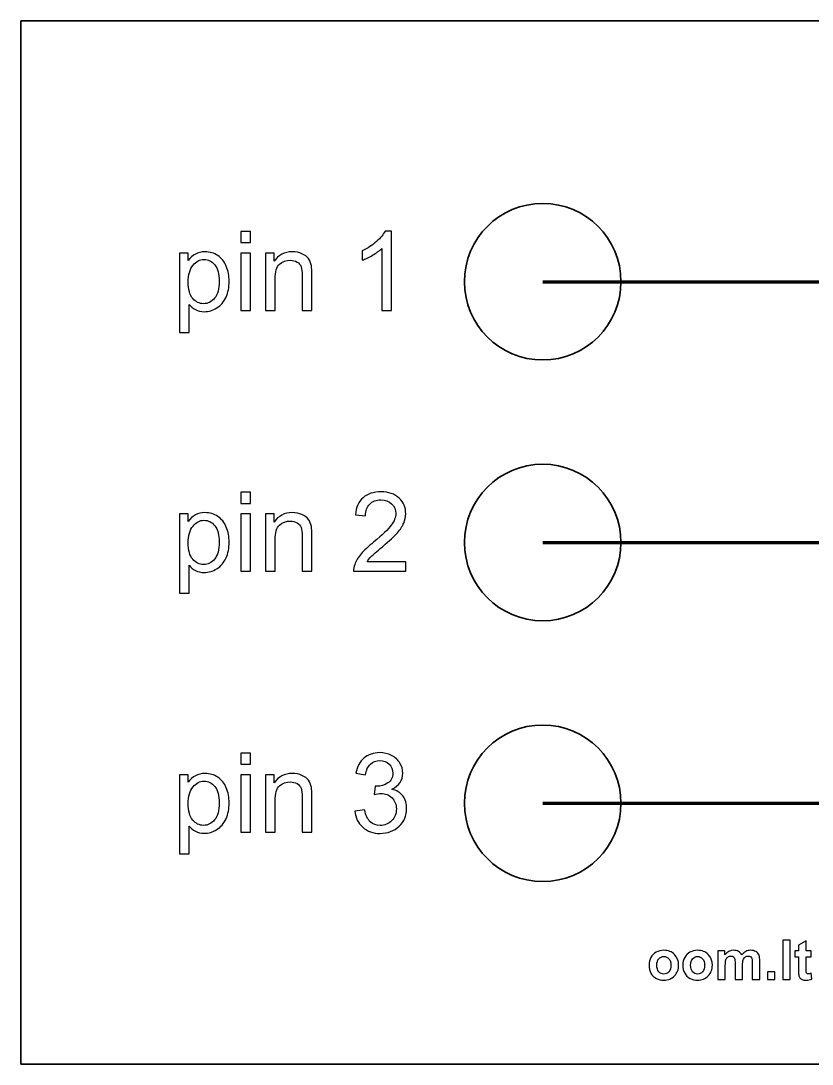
# Model space of a CAD drawing. Header units: centimetres. Extents: x -12 to -9, y -15.85 to -13.85.
# Drawn here: x -12 to -10.484, y -15.85 to -13.85 of the extents above; entities that cross this region are included whole.
import ezdxf

# ---------------------------------------------------------------- set-up
doc = ezdxf.new("R2010")
doc.units = ezdxf.units.CM
doc.header["$MEASUREMENT"] = 0
doc.layers.add('Layer 1', color=7, linetype='Continuous')

msp = doc.modelspace()

# ---------------------------------------------------------------- linework, layer by layer
at = {"layer": 'Layer 1', "color": 7, "lineweight": 35}
msp.add_lwpolyline([(-12, -15.85), (-9, -15.85), (-9, -13.85), (-12, -13.85), (-12, -15.85)], close=True, dxfattribs=at)
at = {"layer": 'Layer 1', "color": 250, "lineweight": 35}
for centre in [(-11, -14.35), (-11, -14.85), (-11, -15.35)]:
    msp.add_ellipse(centre, major_axis=(0, 0.15), ratio=1, dxfattribs=at)
at = {"layer": 'Layer 1', "color": 250}
for points, knots in [([(-11.57831, -14.27495), (-11.57831, -14.27495), (-11.57831, -14.25354), (-11.57831, -14.25354), (-11.57831, -14.25354), (-11.57831, -14.25354), (-11.55968, -14.25354), (-11.55968, -14.25354), (-11.55968, -14.25354), (-11.55968, -14.25354), (-11.55968, -14.27495), (-11.55968, -14.27495), (-11.55968, -14.27495), (-11.55968, -14.27495), (-11.57831, -14.27495), (-11.57831, -14.27495)], [0, 0, 0, 0, 0.25, 0.25, 0.25, 0.25, 0.5, 0.5, 0.5, 0.5, 0.75, 0.75, 0.75, 0.75, 1, 1, 1, 1]), ([(-11.28994, -14.40506), (-11.28994, -14.40506), (-11.30853, -14.40506), (-11.30853, -14.40506), (-11.30853, -14.40506), (-11.30853, -14.40506), (-11.30853, -14.28652), (-11.30853, -14.28652), (-11.30853, -14.28652), (-11.31301, -14.29079), (-11.31887, -14.29506), (-11.32614, -14.29933), (-11.32614, -14.29933), (-11.33344, -14.3036), (-11.33997, -14.30681), (-11.34575, -14.30893), (-11.34575, -14.30893), (-11.34575, -14.30893), (-11.34575, -14.29097), (-11.34575, -14.29097), (-11.34575, -14.29097), (-11.33535, -14.28607), (-11.32624, -14.28014), (-11.31845, -14.27319), (-11.31845, -14.27319), (-11.31069, -14.2662), (-11.30515, -14.25947), (-11.3019, -14.2529), (-11.3019, -14.2529), (-11.3019, -14.2529), (-11.28994, -14.2529), (-11.28994, -14.2529), (-11.28994, -14.2529), (-11.28994, -14.2529), (-11.28994, -14.40506), (-11.28994, -14.40506)], [0, 0, 0, 0, 0.1111111, 0.1111111, 0.1111111, 0.1111111, 0.2222222, 0.2222222, 0.2222222, 0.2222222, 0.3333333, 0.3333333, 0.3333333, 0.3333333, 0.4444444, 0.4444444, 0.4444444, 0.4444444, 0.5555556, 0.5555556, 0.5555556, 0.5555556, 0.6666667, 0.6666667, 0.6666667, 0.6666667, 0.7777778, 0.7777778, 0.7777778, 0.7777778, 0.8888889, 0.8888889, 0.8888889, 0.8888889, 1, 1, 1, 1]), ([(-11.6961, -14.44711), (-11.6961, -14.44711), (-11.6961, -14.29531), (-11.6961, -14.29531), (-11.6961, -14.29531), (-11.6961, -14.29531), (-11.67917, -14.29531), (-11.67917, -14.29531), (-11.67917, -14.29531), (-11.67917, -14.29531), (-11.67917, -14.30956), (-11.67917, -14.30956), (-11.67917, -14.30956), (-11.67518, -14.30399), (-11.67066, -14.29979), (-11.66562, -14.297), (-11.66562, -14.297), (-11.66061, -14.29422), (-11.65451, -14.2928), (-11.64735, -14.2928), (-11.64735, -14.2928), (-11.63796, -14.2928), (-11.62971, -14.29524), (-11.62254, -14.30004), (-11.62254, -14.30004), (-11.61535, -14.30487), (-11.60995, -14.31168), (-11.60632, -14.32046), (-11.60632, -14.32046), (-11.60265, -14.32925), (-11.60081, -14.33888), (-11.60081, -14.34936), (-11.60081, -14.34936), (-11.60081, -14.36057), (-11.60282, -14.3707), (-11.60688, -14.37969), (-11.60688, -14.37969), (-11.6109, -14.38869), (-11.61676, -14.39557), (-11.62445, -14.40037), (-11.62445, -14.40037), (-11.63214, -14.40513), (-11.64022, -14.40753), (-11.64869, -14.40753), (-11.64869, -14.40753), (-11.65489, -14.40753), (-11.66043, -14.40622), (-11.66537, -14.40361), (-11.66537, -14.40361), (-11.67031, -14.401), (-11.67433, -14.39769), (-11.67751, -14.3937), (-11.67751, -14.3937), (-11.67751, -14.3937), (-11.67751, -14.44711), (-11.67751, -14.44711), (-11.67751, -14.44711), (-11.67751, -14.44711), (-11.6961, -14.44711), (-11.6961, -14.44711)], [0, 0, 0, 0, 0.0666667, 0.0666667, 0.0666667, 0.0666667, 0.1333333, 0.1333333, 0.1333333, 0.1333333, 0.2, 0.2, 0.2, 0.2, 0.2666667, 0.2666667, 0.2666667, 0.2666667, 0.3333333, 0.3333333, 0.3333333, 0.3333333, 0.4, 0.4, 0.4, 0.4, 0.4666667, 0.4666667, 0.4666667, 0.4666667, 0.5333333, 0.5333333, 0.5333333, 0.5333333, 0.6, 0.6, 0.6, 0.6, 0.6666667, 0.6666667, 0.6666667, 0.6666667, 0.7333333, 0.7333333, 0.7333333, 0.7333333, 0.8, 0.8, 0.8, 0.8, 0.8666667, 0.8666667, 0.8666667, 0.8666667, 0.9333333, 0.9333333, 0.9333333, 0.9333333, 1, 1, 1, 1]), ([(-11.57831, -14.40506), (-11.57831, -14.40506), (-11.57831, -14.29531), (-11.57831, -14.29531), (-11.57831, -14.29531), (-11.57831, -14.29531), (-11.55968, -14.29531), (-11.55968, -14.29531), (-11.55968, -14.29531), (-11.55968, -14.29531), (-11.55968, -14.40506), (-11.55968, -14.40506), (-11.55968, -14.40506), (-11.55968, -14.40506), (-11.57831, -14.40506), (-11.57831, -14.40506)], [0, 0, 0, 0, 0.25, 0.25, 0.25, 0.25, 0.5, 0.5, 0.5, 0.5, 0.75, 0.75, 0.75, 0.75, 1, 1, 1, 1]), ([(-11.53135, -14.40506), (-11.53135, -14.40506), (-11.53135, -14.29531), (-11.53135, -14.29531), (-11.53135, -14.29531), (-11.53135, -14.29531), (-11.51463, -14.29531), (-11.51463, -14.29531), (-11.51463, -14.29531), (-11.51463, -14.29531), (-11.51463, -14.3109), (-11.51463, -14.3109), (-11.51463, -14.3109), (-11.50655, -14.29884), (-11.49491, -14.2928), (-11.4797, -14.2928), (-11.4797, -14.2928), (-11.47307, -14.2928), (-11.467, -14.294), (-11.46146, -14.29637), (-11.46146, -14.29637), (-11.45589, -14.29877), (-11.45176, -14.30187), (-11.44901, -14.30575), (-11.44901, -14.30575), (-11.44622, -14.3096), (-11.44432, -14.31418), (-11.44319, -14.31947), (-11.44319, -14.31947), (-11.44252, -14.32293), (-11.44217, -14.32896), (-11.44217, -14.33757), (-11.44217, -14.33757), (-11.44217, -14.33757), (-11.44217, -14.40506), (-11.44217, -14.40506), (-11.44217, -14.40506), (-11.44217, -14.40506), (-11.46079, -14.40506), (-11.46079, -14.40506), (-11.46079, -14.40506), (-11.46079, -14.40506), (-11.46079, -14.33828), (-11.46079, -14.33828), (-11.46079, -14.33828), (-11.46079, -14.33073), (-11.4615, -14.32505), (-11.46295, -14.32127), (-11.46295, -14.32127), (-11.46439, -14.31753), (-11.46697, -14.31454), (-11.47064, -14.31231), (-11.47064, -14.31231), (-11.47434, -14.31006), (-11.47864, -14.30893), (-11.48362, -14.30893), (-11.48362, -14.30893), (-11.49156, -14.30893), (-11.49836, -14.31147), (-11.50415, -14.31648), (-11.50415, -14.31648), (-11.5099, -14.32152), (-11.51276, -14.33105), (-11.51276, -14.34512), (-11.51276, -14.34512), (-11.51276, -14.34512), (-11.51276, -14.40506), (-11.51276, -14.40506), (-11.51276, -14.40506), (-11.51276, -14.40506), (-11.53135, -14.40506), (-11.53135, -14.40506)], [0, 0, 0, 0, 0.0555556, 0.0555556, 0.0555556, 0.0555556, 0.1111111, 0.1111111, 0.1111111, 0.1111111, 0.1666667, 0.1666667, 0.1666667, 0.1666667, 0.2222222, 0.2222222, 0.2222222, 0.2222222, 0.2777778, 0.2777778, 0.2777778, 0.2777778, 0.3333333, 0.3333333, 0.3333333, 0.3333333, 0.3888889, 0.3888889, 0.3888889, 0.3888889, 0.4444444, 0.4444444, 0.4444444, 0.4444444, 0.5, 0.5, 0.5, 0.5, 0.5555556, 0.5555556, 0.5555556, 0.5555556, 0.6111111, 0.6111111, 0.6111111, 0.6111111, 0.6666667, 0.6666667, 0.6666667, 0.6666667, 0.7222222, 0.7222222, 0.7222222, 0.7222222, 0.7777778, 0.7777778, 0.7777778, 0.7777778, 0.8333333, 0.8333333, 0.8333333, 0.8333333, 0.8888889, 0.8888889, 0.8888889, 0.8888889, 0.9444444, 0.9444444, 0.9444444, 0.9444444, 1, 1, 1, 1]), ([(-11.67927, -14.3508), (-11.67927, -14.36491), (-11.67641, -14.37536), (-11.6707, -14.38213), (-11.6707, -14.38213), (-11.66498, -14.38887), (-11.65803, -14.39225), (-11.64992, -14.39225), (-11.64992, -14.39225), (-11.64167, -14.39225), (-11.63457, -14.38876), (-11.62868, -14.38174), (-11.62868, -14.38174), (-11.62279, -14.37476), (-11.61983, -14.36393), (-11.61983, -14.34925), (-11.61983, -14.34925), (-11.61983, -14.33524), (-11.62272, -14.3248), (-11.62847, -14.31782), (-11.62847, -14.31782), (-11.63422, -14.31087), (-11.6411, -14.30737), (-11.64907, -14.30737), (-11.64907, -14.30737), (-11.65701, -14.30737), (-11.66403, -14.31108), (-11.67013, -14.31849), (-11.67013, -14.31849), (-11.67624, -14.3259), (-11.67927, -14.33669), (-11.67927, -14.3508)], [0, 0, 0, 0, 0.125, 0.125, 0.125, 0.125, 0.25, 0.25, 0.25, 0.25, 0.375, 0.375, 0.375, 0.375, 0.5, 0.5, 0.5, 0.5, 0.625, 0.625, 0.625, 0.625, 0.75, 0.75, 0.75, 0.75, 0.875, 0.875, 0.875, 0.875, 1, 1, 1, 1]), ([(-11.57831, -14.77495), (-11.57831, -14.77495), (-11.57831, -14.75354), (-11.57831, -14.75354), (-11.57831, -14.75354), (-11.57831, -14.75354), (-11.55968, -14.75354), (-11.55968, -14.75354), (-11.55968, -14.75354), (-11.55968, -14.75354), (-11.55968, -14.77495), (-11.55968, -14.77495), (-11.55968, -14.77495), (-11.55968, -14.77495), (-11.57831, -14.77495), (-11.57831, -14.77495)], [0, 0, 0, 0, 0.25, 0.25, 0.25, 0.25, 0.5, 0.5, 0.5, 0.5, 0.75, 0.75, 0.75, 0.75, 1, 1, 1, 1]), ([(-11.26221, -14.88717), (-11.26221, -14.88717), (-11.26221, -14.90506), (-11.26221, -14.90506), (-11.26221, -14.90506), (-11.26221, -14.90506), (-11.36237, -14.90506), (-11.36237, -14.90506), (-11.36237, -14.90506), (-11.36251, -14.90058), (-11.3618, -14.89628), (-11.36022, -14.89215), (-11.36022, -14.89215), (-11.35768, -14.8853), (-11.35359, -14.8786), (-11.34798, -14.87197), (-11.34798, -14.87197), (-11.34233, -14.86537), (-11.33422, -14.85772), (-11.32363, -14.84904), (-11.32363, -14.84904), (-11.30716, -14.83553), (-11.29601, -14.82484), (-11.29023, -14.81693), (-11.29023, -14.81693), (-11.28444, -14.80907), (-11.28155, -14.80159), (-11.28155, -14.79457), (-11.28155, -14.79457), (-11.28155, -14.7872), (-11.28419, -14.78099), (-11.28945, -14.77591), (-11.28945, -14.77591), (-11.29474, -14.77086), (-11.30162, -14.76832), (-11.31009, -14.76832), (-11.31009, -14.76832), (-11.31905, -14.76832), (-11.32621, -14.771), (-11.33157, -14.7764), (-11.33157, -14.7764), (-11.33697, -14.78176), (-11.33969, -14.78921), (-11.33976, -14.7987), (-11.33976, -14.7987), (-11.33976, -14.7987), (-11.35888, -14.79676), (-11.35888, -14.79676), (-11.35888, -14.79676), (-11.35757, -14.78247), (-11.35263, -14.7716), (-11.3441, -14.76412), (-11.3441, -14.76412), (-11.33556, -14.75664), (-11.32406, -14.7529), (-11.30966, -14.7529), (-11.30966, -14.7529), (-11.29513, -14.7529), (-11.28363, -14.75696), (-11.27516, -14.76501), (-11.27516, -14.76501), (-11.26666, -14.77308), (-11.26243, -14.78307), (-11.26243, -14.79499), (-11.26243, -14.79499), (-11.26243, -14.80106), (-11.26366, -14.80702), (-11.26617, -14.81288), (-11.26617, -14.81288), (-11.26863, -14.81873), (-11.27276, -14.82491), (-11.27851, -14.83136), (-11.27851, -14.83136), (-11.28426, -14.83785), (-11.29382, -14.84674), (-11.30719, -14.85803), (-11.30719, -14.85803), (-11.31834, -14.86742), (-11.3255, -14.87377), (-11.32868, -14.87712), (-11.32868, -14.87712), (-11.33185, -14.88044), (-11.33446, -14.88379), (-11.33655, -14.88717), (-11.33655, -14.88717), (-11.33655, -14.88717), (-11.26221, -14.88717), (-11.26221, -14.88717)], [0, 0, 0, 0, 0.0454545, 0.0454545, 0.0454545, 0.0454545, 0.0909091, 0.0909091, 0.0909091, 0.0909091, 0.1363636, 0.1363636, 0.1363636, 0.1363636, 0.1818182, 0.1818182, 0.1818182, 0.1818182, 0.2272727, 0.2272727, 0.2272727, 0.2272727, 0.2727273, 0.2727273, 0.2727273, 0.2727273, 0.3181818, 0.3181818, 0.3181818, 0.3181818, 0.3636364, 0.3636364, 0.3636364, 0.3636364, 0.4090909, 0.4090909, 0.4090909, 0.4090909, 0.4545455, 0.4545455, 0.4545455, 0.4545455, 0.5, 0.5, 0.5, 0.5, 0.5454545, 0.5454545, 0.5454545, 0.5454545, 0.5909091, 0.5909091, 0.5909091, 0.5909091, 0.6363636, 0.6363636, 0.6363636, 0.6363636, 0.6818182, 0.6818182, 0.6818182, 0.6818182, 0.7272727, 0.7272727, 0.7272727, 0.7272727, 0.7727273, 0.7727273, 0.7727273, 0.7727273, 0.8181818, 0.8181818, 0.8181818, 0.8181818, 0.8636364, 0.8636364, 0.8636364, 0.8636364, 0.9090909, 0.9090909, 0.9090909, 0.9090909, 0.9545455, 0.9545455, 0.9545455, 0.9545455, 1, 1, 1, 1]), ([(-11.6961, -14.94711), (-11.6961, -14.94711), (-11.6961, -14.79531), (-11.6961, -14.79531), (-11.6961, -14.79531), (-11.6961, -14.79531), (-11.67917, -14.79531), (-11.67917, -14.79531), (-11.67917, -14.79531), (-11.67917, -14.79531), (-11.67917, -14.80956), (-11.67917, -14.80956), (-11.67917, -14.80956), (-11.67518, -14.80399), (-11.67066, -14.79979), (-11.66562, -14.797), (-11.66562, -14.797), (-11.66061, -14.79422), (-11.65451, -14.7928), (-11.64735, -14.7928), (-11.64735, -14.7928), (-11.63796, -14.7928), (-11.62971, -14.79524), (-11.62254, -14.80004), (-11.62254, -14.80004), (-11.61535, -14.80487), (-11.60995, -14.81168), (-11.60632, -14.82046), (-11.60632, -14.82046), (-11.60265, -14.82925), (-11.60081, -14.83888), (-11.60081, -14.84936), (-11.60081, -14.84936), (-11.60081, -14.86057), (-11.60282, -14.8707), (-11.60688, -14.87969), (-11.60688, -14.87969), (-11.6109, -14.88869), (-11.61676, -14.89557), (-11.62445, -14.90037), (-11.62445, -14.90037), (-11.63214, -14.90513), (-11.64022, -14.90753), (-11.64869, -14.90753), (-11.64869, -14.90753), (-11.65489, -14.90753), (-11.66043, -14.90622), (-11.66537, -14.90361), (-11.66537, -14.90361), (-11.67031, -14.901), (-11.67433, -14.89769), (-11.67751, -14.8937), (-11.67751, -14.8937), (-11.67751, -14.8937), (-11.67751, -14.94711), (-11.67751, -14.94711), (-11.67751, -14.94711), (-11.67751, -14.94711), (-11.6961, -14.94711), (-11.6961, -14.94711)], [0, 0, 0, 0, 0.0666667, 0.0666667, 0.0666667, 0.0666667, 0.1333333, 0.1333333, 0.1333333, 0.1333333, 0.2, 0.2, 0.2, 0.2, 0.2666667, 0.2666667, 0.2666667, 0.2666667, 0.3333333, 0.3333333, 0.3333333, 0.3333333, 0.4, 0.4, 0.4, 0.4, 0.4666667, 0.4666667, 0.4666667, 0.4666667, 0.5333333, 0.5333333, 0.5333333, 0.5333333, 0.6, 0.6, 0.6, 0.6, 0.6666667, 0.6666667, 0.6666667, 0.6666667, 0.7333333, 0.7333333, 0.7333333, 0.7333333, 0.8, 0.8, 0.8, 0.8, 0.8666667, 0.8666667, 0.8666667, 0.8666667, 0.9333333, 0.9333333, 0.9333333, 0.9333333, 1, 1, 1, 1]), ([(-11.57831, -14.90506), (-11.57831, -14.90506), (-11.57831, -14.79531), (-11.57831, -14.79531), (-11.57831, -14.79531), (-11.57831, -14.79531), (-11.55968, -14.79531), (-11.55968, -14.79531), (-11.55968, -14.79531), (-11.55968, -14.79531), (-11.55968, -14.90506), (-11.55968, -14.90506), (-11.55968, -14.90506), (-11.55968, -14.90506), (-11.57831, -14.90506), (-11.57831, -14.90506)], [0, 0, 0, 0, 0.25, 0.25, 0.25, 0.25, 0.5, 0.5, 0.5, 0.5, 0.75, 0.75, 0.75, 0.75, 1, 1, 1, 1]), ([(-11.53135, -14.90506), (-11.53135, -14.90506), (-11.53135, -14.79531), (-11.53135, -14.79531), (-11.53135, -14.79531), (-11.53135, -14.79531), (-11.51463, -14.79531), (-11.51463, -14.79531), (-11.51463, -14.79531), (-11.51463, -14.79531), (-11.51463, -14.8109), (-11.51463, -14.8109), (-11.51463, -14.8109), (-11.50655, -14.79884), (-11.49491, -14.7928), (-11.4797, -14.7928), (-11.4797, -14.7928), (-11.47307, -14.7928), (-11.467, -14.794), (-11.46146, -14.79637), (-11.46146, -14.79637), (-11.45589, -14.79877), (-11.45176, -14.80187), (-11.44901, -14.80575), (-11.44901, -14.80575), (-11.44622, -14.8096), (-11.44432, -14.81418), (-11.44319, -14.81947), (-11.44319, -14.81947), (-11.44252, -14.82293), (-11.44217, -14.82896), (-11.44217, -14.83757), (-11.44217, -14.83757), (-11.44217, -14.83757), (-11.44217, -14.90506), (-11.44217, -14.90506), (-11.44217, -14.90506), (-11.44217, -14.90506), (-11.46079, -14.90506), (-11.46079, -14.90506), (-11.46079, -14.90506), (-11.46079, -14.90506), (-11.46079, -14.83828), (-11.46079, -14.83828), (-11.46079, -14.83828), (-11.46079, -14.83073), (-11.4615, -14.82505), (-11.46295, -14.82127), (-11.46295, -14.82127), (-11.46439, -14.81753), (-11.46697, -14.81454), (-11.47064, -14.81231), (-11.47064, -14.81231), (-11.47434, -14.81006), (-11.47864, -14.80893), (-11.48362, -14.80893), (-11.48362, -14.80893), (-11.49156, -14.80893), (-11.49836, -14.81147), (-11.50415, -14.81648), (-11.50415, -14.81648), (-11.5099, -14.82152), (-11.51276, -14.83105), (-11.51276, -14.84512), (-11.51276, -14.84512), (-11.51276, -14.84512), (-11.51276, -14.90506), (-11.51276, -14.90506), (-11.51276, -14.90506), (-11.51276, -14.90506), (-11.53135, -14.90506), (-11.53135, -14.90506)], [0, 0, 0, 0, 0.0555556, 0.0555556, 0.0555556, 0.0555556, 0.1111111, 0.1111111, 0.1111111, 0.1111111, 0.1666667, 0.1666667, 0.1666667, 0.1666667, 0.2222222, 0.2222222, 0.2222222, 0.2222222, 0.2777778, 0.2777778, 0.2777778, 0.2777778, 0.3333333, 0.3333333, 0.3333333, 0.3333333, 0.3888889, 0.3888889, 0.3888889, 0.3888889, 0.4444444, 0.4444444, 0.4444444, 0.4444444, 0.5, 0.5, 0.5, 0.5, 0.5555556, 0.5555556, 0.5555556, 0.5555556, 0.6111111, 0.6111111, 0.6111111, 0.6111111, 0.6666667, 0.6666667, 0.6666667, 0.6666667, 0.7222222, 0.7222222, 0.7222222, 0.7222222, 0.7777778, 0.7777778, 0.7777778, 0.7777778, 0.8333333, 0.8333333, 0.8333333, 0.8333333, 0.8888889, 0.8888889, 0.8888889, 0.8888889, 0.9444444, 0.9444444, 0.9444444, 0.9444444, 1, 1, 1, 1]), ([(-11.67927, -14.8508), (-11.67927, -14.86491), (-11.67641, -14.87536), (-11.6707, -14.88213), (-11.6707, -14.88213), (-11.66498, -14.88887), (-11.65803, -14.89225), (-11.64992, -14.89225), (-11.64992, -14.89225), (-11.64167, -14.89225), (-11.63457, -14.88876), (-11.62868, -14.88174), (-11.62868, -14.88174), (-11.62279, -14.87476), (-11.61983, -14.86393), (-11.61983, -14.84925), (-11.61983, -14.84925), (-11.61983, -14.83524), (-11.62272, -14.8248), (-11.62847, -14.81782), (-11.62847, -14.81782), (-11.63422, -14.81087), (-11.6411, -14.80737), (-11.64907, -14.80737), (-11.64907, -14.80737), (-11.65701, -14.80737), (-11.66403, -14.81108), (-11.67013, -14.81849), (-11.67013, -14.81849), (-11.67624, -14.8259), (-11.67927, -14.83669), (-11.67927, -14.8508)], [0, 0, 0, 0, 0.125, 0.125, 0.125, 0.125, 0.25, 0.25, 0.25, 0.25, 0.375, 0.375, 0.375, 0.375, 0.5, 0.5, 0.5, 0.5, 0.625, 0.625, 0.625, 0.625, 0.75, 0.75, 0.75, 0.75, 0.875, 0.875, 0.875, 0.875, 1, 1, 1, 1]), ([(-11.57831, -15.27495), (-11.57831, -15.27495), (-11.57831, -15.25354), (-11.57831, -15.25354), (-11.57831, -15.25354), (-11.57831, -15.25354), (-11.55968, -15.25354), (-11.55968, -15.25354), (-11.55968, -15.25354), (-11.55968, -15.25354), (-11.55968, -15.27495), (-11.55968, -15.27495), (-11.55968, -15.27495), (-11.55968, -15.27495), (-11.57831, -15.27495), (-11.57831, -15.27495)], [0, 0, 0, 0, 0.25, 0.25, 0.25, 0.25, 0.5, 0.5, 0.5, 0.5, 0.75, 0.75, 0.75, 0.75, 1, 1, 1, 1]), ([(-11.3599, -15.36505), (-11.3599, -15.36505), (-11.34131, -15.36258), (-11.34131, -15.36258), (-11.34131, -15.36258), (-11.33916, -15.37313), (-11.33552, -15.38072), (-11.33041, -15.38537), (-11.33041, -15.38537), (-11.32526, -15.39003), (-11.31901, -15.39236), (-11.31164, -15.39236), (-11.31164, -15.39236), (-11.30289, -15.39236), (-11.29548, -15.38933), (-11.28945, -15.38326), (-11.28945, -15.38326), (-11.28345, -15.37719), (-11.28042, -15.36968), (-11.28042, -15.36072), (-11.28042, -15.36072), (-11.28042, -15.35218), (-11.2832, -15.34512), (-11.28878, -15.33958), (-11.28878, -15.33958), (-11.29439, -15.33404), (-11.30148, -15.33126), (-11.31009, -15.33126), (-11.31009, -15.33126), (-11.31361, -15.33126), (-11.31799, -15.33196), (-11.32321, -15.33334), (-11.32321, -15.33334), (-11.32321, -15.33334), (-11.32113, -15.31701), (-11.32113, -15.31701), (-11.32113, -15.31701), (-11.31989, -15.31715), (-11.31891, -15.31722), (-11.31813, -15.31722), (-11.31813, -15.31722), (-11.31023, -15.31722), (-11.3031, -15.31514), (-11.29675, -15.31101), (-11.29675, -15.31101), (-11.2904, -15.30688), (-11.28723, -15.3005), (-11.28723, -15.29189), (-11.28723, -15.29189), (-11.28723, -15.28508), (-11.28955, -15.2794), (-11.29418, -15.27495), (-11.29418, -15.27495), (-11.2988, -15.27047), (-11.30476, -15.26822), (-11.31206, -15.26822), (-11.31206, -15.26822), (-11.31929, -15.26822), (-11.32533, -15.27051), (-11.33012, -15.27502), (-11.33012, -15.27502), (-11.33496, -15.27957), (-11.33806, -15.28642), (-11.33944, -15.29552), (-11.33944, -15.29552), (-11.33944, -15.29552), (-11.35803, -15.2922), (-11.35803, -15.2922), (-11.35803, -15.2922), (-11.35577, -15.27972), (-11.35059, -15.27005), (-11.34254, -15.26321), (-11.34254, -15.26321), (-11.33446, -15.25636), (-11.32445, -15.2529), (-11.31245, -15.2529), (-11.31245, -15.2529), (-11.3042, -15.2529), (-11.29658, -15.2547), (-11.28963, -15.25823), (-11.28963, -15.25823), (-11.28268, -15.26179), (-11.27735, -15.26663), (-11.27364, -15.27277), (-11.27364, -15.27277), (-11.26998, -15.2789), (-11.26811, -15.2854), (-11.26811, -15.29231), (-11.26811, -15.29231), (-11.26811, -15.29884), (-11.26987, -15.3048), (-11.2734, -15.3102), (-11.2734, -15.3102), (-11.27693, -15.31556), (-11.28211, -15.31983), (-11.28899, -15.323), (-11.28899, -15.323), (-11.28003, -15.32505), (-11.27308, -15.32935), (-11.26811, -15.33588), (-11.26811, -15.33588), (-11.26317, -15.34237), (-11.2607, -15.35052), (-11.2607, -15.36029), (-11.2607, -15.36029), (-11.2607, -15.37352), (-11.2655, -15.38474), (-11.27516, -15.39395), (-11.27516, -15.39395), (-11.28479, -15.40315), (-11.297, -15.40774), (-11.31174, -15.40774), (-11.31174, -15.40774), (-11.32504, -15.40774), (-11.33609, -15.40379), (-11.34487, -15.39585), (-11.34487, -15.39585), (-11.35366, -15.38795), (-11.35867, -15.37768), (-11.3599, -15.36505)], [0, 0, 0, 0, 0.0333333, 0.0333333, 0.0333333, 0.0333333, 0.0666667, 0.0666667, 0.0666667, 0.0666667, 0.1, 0.1, 0.1, 0.1, 0.1333333, 0.1333333, 0.1333333, 0.1333333, 0.1666667, 0.1666667, 0.1666667, 0.1666667, 0.2, 0.2, 0.2, 0.2, 0.2333333, 0.2333333, 0.2333333, 0.2333333, 0.2666667, 0.2666667, 0.2666667, 0.2666667, 0.3, 0.3, 0.3, 0.3, 0.3333333, 0.3333333, 0.3333333, 0.3333333, 0.3666667, 0.3666667, 0.3666667, 0.3666667, 0.4, 0.4, 0.4, 0.4, 0.4333333, 0.4333333, 0.4333333, 0.4333333, 0.4666667, 0.4666667, 0.4666667, 0.4666667, 0.5, 0.5, 0.5, 0.5, 0.5333333, 0.5333333, 0.5333333, 0.5333333, 0.5666667, 0.5666667, 0.5666667, 0.5666667, 0.6, 0.6, 0.6, 0.6, 0.6333333, 0.6333333, 0.6333333, 0.6333333, 0.6666667, 0.6666667, 0.6666667, 0.6666667, 0.7, 0.7, 0.7, 0.7, 0.7333333, 0.7333333, 0.7333333, 0.7333333, 0.7666667, 0.7666667, 0.7666667, 0.7666667, 0.8, 0.8, 0.8, 0.8, 0.8333333, 0.8333333, 0.8333333, 0.8333333, 0.8666667, 0.8666667, 0.8666667, 0.8666667, 0.9, 0.9, 0.9, 0.9, 0.9333333, 0.9333333, 0.9333333, 0.9333333, 0.9666667, 0.9666667, 0.9666667, 0.9666667, 1, 1, 1, 1]), ([(-11.6961, -15.44711), (-11.6961, -15.44711), (-11.6961, -15.29531), (-11.6961, -15.29531), (-11.6961, -15.29531), (-11.6961, -15.29531), (-11.67917, -15.29531), (-11.67917, -15.29531), (-11.67917, -15.29531), (-11.67917, -15.29531), (-11.67917, -15.30956), (-11.67917, -15.30956), (-11.67917, -15.30956), (-11.67518, -15.30399), (-11.67066, -15.29979), (-11.66562, -15.297), (-11.66562, -15.297), (-11.66061, -15.29422), (-11.65451, -15.2928), (-11.64735, -15.2928), (-11.64735, -15.2928), (-11.63796, -15.2928), (-11.62971, -15.29524), (-11.62254, -15.30004), (-11.62254, -15.30004), (-11.61535, -15.30487), (-11.60995, -15.31168), (-11.60632, -15.32046), (-11.60632, -15.32046), (-11.60265, -15.32925), (-11.60081, -15.33888), (-11.60081, -15.34936), (-11.60081, -15.34936), (-11.60081, -15.36057), (-11.60282, -15.3707), (-11.60688, -15.37969), (-11.60688, -15.37969), (-11.6109, -15.38869), (-11.61676, -15.39557), (-11.62445, -15.40037), (-11.62445, -15.40037), (-11.63214, -15.40513), (-11.64022, -15.40753), (-11.64869, -15.40753), (-11.64869, -15.40753), (-11.65489, -15.40753), (-11.66043, -15.40622), (-11.66537, -15.40361), (-11.66537, -15.40361), (-11.67031, -15.401), (-11.67433, -15.39769), (-11.67751, -15.3937), (-11.67751, -15.3937), (-11.67751, -15.3937), (-11.67751, -15.44711), (-11.67751, -15.44711), (-11.67751, -15.44711), (-11.67751, -15.44711), (-11.6961, -15.44711), (-11.6961, -15.44711)], [0, 0, 0, 0, 0.0666667, 0.0666667, 0.0666667, 0.0666667, 0.1333333, 0.1333333, 0.1333333, 0.1333333, 0.2, 0.2, 0.2, 0.2, 0.2666667, 0.2666667, 0.2666667, 0.2666667, 0.3333333, 0.3333333, 0.3333333, 0.3333333, 0.4, 0.4, 0.4, 0.4, 0.4666667, 0.4666667, 0.4666667, 0.4666667, 0.5333333, 0.5333333, 0.5333333, 0.5333333, 0.6, 0.6, 0.6, 0.6, 0.6666667, 0.6666667, 0.6666667, 0.6666667, 0.7333333, 0.7333333, 0.7333333, 0.7333333, 0.8, 0.8, 0.8, 0.8, 0.8666667, 0.8666667, 0.8666667, 0.8666667, 0.9333333, 0.9333333, 0.9333333, 0.9333333, 1, 1, 1, 1]), ([(-11.57831, -15.40506), (-11.57831, -15.40506), (-11.57831, -15.29531), (-11.57831, -15.29531), (-11.57831, -15.29531), (-11.57831, -15.29531), (-11.55968, -15.29531), (-11.55968, -15.29531), (-11.55968, -15.29531), (-11.55968, -15.29531), (-11.55968, -15.40506), (-11.55968, -15.40506), (-11.55968, -15.40506), (-11.55968, -15.40506), (-11.57831, -15.40506), (-11.57831, -15.40506)], [0, 0, 0, 0, 0.25, 0.25, 0.25, 0.25, 0.5, 0.5, 0.5, 0.5, 0.75, 0.75, 0.75, 0.75, 1, 1, 1, 1]), ([(-11.53135, -15.40506), (-11.53135, -15.40506), (-11.53135, -15.29531), (-11.53135, -15.29531), (-11.53135, -15.29531), (-11.53135, -15.29531), (-11.51463, -15.29531), (-11.51463, -15.29531), (-11.51463, -15.29531), (-11.51463, -15.29531), (-11.51463, -15.3109), (-11.51463, -15.3109), (-11.51463, -15.3109), (-11.50655, -15.29884), (-11.49491, -15.2928), (-11.4797, -15.2928), (-11.4797, -15.2928), (-11.47307, -15.2928), (-11.467, -15.294), (-11.46146, -15.29637), (-11.46146, -15.29637), (-11.45589, -15.29877), (-11.45176, -15.30187), (-11.44901, -15.30575), (-11.44901, -15.30575), (-11.44622, -15.3096), (-11.44432, -15.31418), (-11.44319, -15.31947), (-11.44319, -15.31947), (-11.44252, -15.32293), (-11.44217, -15.32896), (-11.44217, -15.33757), (-11.44217, -15.33757), (-11.44217, -15.33757), (-11.44217, -15.40506), (-11.44217, -15.40506), (-11.44217, -15.40506), (-11.44217, -15.40506), (-11.46079, -15.40506), (-11.46079, -15.40506), (-11.46079, -15.40506), (-11.46079, -15.40506), (-11.46079, -15.33828), (-11.46079, -15.33828), (-11.46079, -15.33828), (-11.46079, -15.33073), (-11.4615, -15.32505), (-11.46295, -15.32127), (-11.46295, -15.32127), (-11.46439, -15.31753), (-11.46697, -15.31454), (-11.47064, -15.31231), (-11.47064, -15.31231), (-11.47434, -15.31006), (-11.47864, -15.30893), (-11.48362, -15.30893), (-11.48362, -15.30893), (-11.49156, -15.30893), (-11.49836, -15.31147), (-11.50415, -15.31648), (-11.50415, -15.31648), (-11.5099, -15.32152), (-11.51276, -15.33105), (-11.51276, -15.34512), (-11.51276, -15.34512), (-11.51276, -15.34512), (-11.51276, -15.40506), (-11.51276, -15.40506), (-11.51276, -15.40506), (-11.51276, -15.40506), (-11.53135, -15.40506), (-11.53135, -15.40506)], [0, 0, 0, 0, 0.0555556, 0.0555556, 0.0555556, 0.0555556, 0.1111111, 0.1111111, 0.1111111, 0.1111111, 0.1666667, 0.1666667, 0.1666667, 0.1666667, 0.2222222, 0.2222222, 0.2222222, 0.2222222, 0.2777778, 0.2777778, 0.2777778, 0.2777778, 0.3333333, 0.3333333, 0.3333333, 0.3333333, 0.3888889, 0.3888889, 0.3888889, 0.3888889, 0.4444444, 0.4444444, 0.4444444, 0.4444444, 0.5, 0.5, 0.5, 0.5, 0.5555556, 0.5555556, 0.5555556, 0.5555556, 0.6111111, 0.6111111, 0.6111111, 0.6111111, 0.6666667, 0.6666667, 0.6666667, 0.6666667, 0.7222222, 0.7222222, 0.7222222, 0.7222222, 0.7777778, 0.7777778, 0.7777778, 0.7777778, 0.8333333, 0.8333333, 0.8333333, 0.8333333, 0.8888889, 0.8888889, 0.8888889, 0.8888889, 0.9444444, 0.9444444, 0.9444444, 0.9444444, 1, 1, 1, 1]), ([(-11.67927, -15.3508), (-11.67927, -15.36491), (-11.67641, -15.37536), (-11.6707, -15.38213), (-11.6707, -15.38213), (-11.66498, -15.38887), (-11.65803, -15.39225), (-11.64992, -15.39225), (-11.64992, -15.39225), (-11.64167, -15.39225), (-11.63457, -15.38876), (-11.62868, -15.38174), (-11.62868, -15.38174), (-11.62279, -15.37476), (-11.61983, -15.36393), (-11.61983, -15.34925), (-11.61983, -15.34925), (-11.61983, -15.33524), (-11.62272, -15.3248), (-11.62847, -15.31782), (-11.62847, -15.31782), (-11.63422, -15.31087), (-11.6411, -15.30737), (-11.64907, -15.30737), (-11.64907, -15.30737), (-11.65701, -15.30737), (-11.66403, -15.31108), (-11.67013, -15.31849), (-11.67013, -15.31849), (-11.67624, -15.3259), (-11.67927, -15.33669), (-11.67927, -15.3508)], [0, 0, 0, 0, 0.125, 0.125, 0.125, 0.125, 0.25, 0.25, 0.25, 0.25, 0.375, 0.375, 0.375, 0.375, 0.5, 0.5, 0.5, 0.5, 0.625, 0.625, 0.625, 0.625, 0.75, 0.75, 0.75, 0.75, 0.875, 0.875, 0.875, 0.875, 1, 1, 1, 1]), ([(-10.53998, -15.68788), (-10.53998, -15.68788), (-10.53998, -15.61212), (-10.53998, -15.61212), (-10.53998, -15.61212), (-10.53998, -15.61212), (-10.52546, -15.61212), (-10.52546, -15.61212), (-10.52546, -15.61212), (-10.52546, -15.61212), (-10.52546, -15.68788), (-10.52546, -15.68788), (-10.52546, -15.68788), (-10.52546, -15.68788), (-10.53998, -15.68788), (-10.53998, -15.68788)], [0, 0, 0, 0, 0.25, 0.25, 0.25, 0.25, 0.5, 0.5, 0.5, 0.5, 0.75, 0.75, 0.75, 0.75, 1, 1, 1, 1]), ([(-10.48543, -15.63301), (-10.48543, -15.63301), (-10.48543, -15.64458), (-10.48543, -15.64458), (-10.48543, -15.64458), (-10.48543, -15.64458), (-10.49534, -15.64458), (-10.49534, -15.64458), (-10.49534, -15.64458), (-10.49534, -15.64458), (-10.49534, -15.6667), (-10.49534, -15.6667), (-10.49534, -15.6667), (-10.49534, -15.67118), (-10.49525, -15.67379), (-10.49506, -15.67453), (-10.49506, -15.67453), (-10.49486, -15.67527), (-10.49444, -15.67587), (-10.49377, -15.67636), (-10.49377, -15.67636), (-10.4931, -15.67684), (-10.49227, -15.67709), (-10.49132, -15.67709), (-10.49132, -15.67709), (-10.48996, -15.67709), (-10.48802, -15.67661), (-10.48546, -15.67569), (-10.48546, -15.67569), (-10.48546, -15.67569), (-10.48423, -15.68695), (-10.48423, -15.68695), (-10.48423, -15.68695), (-10.48761, -15.68839), (-10.49142, -15.68911), (-10.49571, -15.68911), (-10.49571, -15.68911), (-10.49832, -15.68911), (-10.50068, -15.68867), (-10.50278, -15.68781), (-10.50278, -15.68781), (-10.50488, -15.68693), (-10.50642, -15.68578), (-10.5074, -15.68439), (-10.5074, -15.68439), (-10.50839, -15.68299), (-10.50906, -15.68111), (-10.50945, -15.67873), (-10.50945, -15.67873), (-10.50975, -15.67705), (-10.50991, -15.67363), (-10.50991, -15.6685), (-10.50991, -15.6685), (-10.50991, -15.6685), (-10.50991, -15.64458), (-10.50991, -15.64458), (-10.50991, -15.64458), (-10.50991, -15.64458), (-10.51657, -15.64458), (-10.51657, -15.64458), (-10.51657, -15.64458), (-10.51657, -15.64458), (-10.51657, -15.63301), (-10.51657, -15.63301), (-10.51657, -15.63301), (-10.51657, -15.63301), (-10.50991, -15.63301), (-10.50991, -15.63301), (-10.50991, -15.63301), (-10.50991, -15.63301), (-10.50991, -15.62209), (-10.50991, -15.62209), (-10.50991, -15.62209), (-10.50991, -15.62209), (-10.49534, -15.61362), (-10.49534, -15.61362), (-10.49534, -15.61362), (-10.49534, -15.61362), (-10.49534, -15.63301), (-10.49534, -15.63301), (-10.49534, -15.63301), (-10.49534, -15.63301), (-10.48543, -15.63301), (-10.48543, -15.63301)], [0, 0, 0, 0, 0.047619, 0.047619, 0.047619, 0.047619, 0.0952381, 0.0952381, 0.0952381, 0.0952381, 0.1428571, 0.1428571, 0.1428571, 0.1428571, 0.1904762, 0.1904762, 0.1904762, 0.1904762, 0.2380952, 0.2380952, 0.2380952, 0.2380952, 0.2857143, 0.2857143, 0.2857143, 0.2857143, 0.3333333, 0.3333333, 0.3333333, 0.3333333, 0.3809524, 0.3809524, 0.3809524, 0.3809524, 0.4285714, 0.4285714, 0.4285714, 0.4285714, 0.4761905, 0.4761905, 0.4761905, 0.4761905, 0.5238095, 0.5238095, 0.5238095, 0.5238095, 0.5714286, 0.5714286, 0.5714286, 0.5714286, 0.6190476, 0.6190476, 0.6190476, 0.6190476, 0.6666667, 0.6666667, 0.6666667, 0.6666667, 0.7142857, 0.7142857, 0.7142857, 0.7142857, 0.7619048, 0.7619048, 0.7619048, 0.7619048, 0.8095238, 0.8095238, 0.8095238, 0.8095238, 0.8571429, 0.8571429, 0.8571429, 0.8571429, 0.9047619, 0.9047619, 0.9047619, 0.9047619, 0.952381, 0.952381, 0.952381, 0.952381, 1, 1, 1, 1]), ([(-10.79613, -15.65966), (-10.79613, -15.65484), (-10.79493, -15.65017), (-10.79256, -15.64565), (-10.79256, -15.64565), (-10.79018, -15.64116), (-10.78681, -15.6377), (-10.78246, -15.63534), (-10.78246, -15.63534), (-10.7781, -15.63295), (-10.77323, -15.63175), (-10.76785, -15.63175), (-10.76785, -15.63175), (-10.75956, -15.63175), (-10.75275, -15.63445), (-10.74744, -15.63985), (-10.74744, -15.63985), (-10.74214, -15.64525), (-10.73949, -15.65206), (-10.73949, -15.66029), (-10.73949, -15.66029), (-10.73949, -15.66858), (-10.74217, -15.67546), (-10.74752, -15.68093), (-10.74752, -15.68093), (-10.75288, -15.6864), (-10.75962, -15.68911), (-10.76775, -15.68911), (-10.76775, -15.68911), (-10.77279, -15.68911), (-10.77757, -15.68799), (-10.78214, -15.68571), (-10.78214, -15.68571), (-10.78671, -15.68344), (-10.79018, -15.6801), (-10.79256, -15.67571), (-10.79256, -15.67571), (-10.79493, -15.67132), (-10.79613, -15.66597), (-10.79613, -15.65966)], [0, 0, 0, 0, 0.1, 0.1, 0.1, 0.1, 0.2, 0.2, 0.2, 0.2, 0.3, 0.3, 0.3, 0.3, 0.4, 0.4, 0.4, 0.4, 0.5, 0.5, 0.5, 0.5, 0.6, 0.6, 0.6, 0.6, 0.7, 0.7, 0.7, 0.7, 0.8, 0.8, 0.8, 0.8, 0.9, 0.9, 0.9, 0.9, 1, 1, 1, 1]), ([(-10.73149, -15.65966), (-10.73149, -15.65484), (-10.73029, -15.65017), (-10.72792, -15.64565), (-10.72792, -15.64565), (-10.72554, -15.64116), (-10.72217, -15.6377), (-10.71782, -15.63534), (-10.71782, -15.63534), (-10.71346, -15.63295), (-10.70859, -15.63175), (-10.70321, -15.63175), (-10.70321, -15.63175), (-10.69492, -15.63175), (-10.68811, -15.63445), (-10.6828, -15.63985), (-10.6828, -15.63985), (-10.6775, -15.64525), (-10.67485, -15.65206), (-10.67485, -15.66029), (-10.67485, -15.66029), (-10.67485, -15.66858), (-10.67753, -15.67546), (-10.68288, -15.68093), (-10.68288, -15.68093), (-10.68824, -15.6864), (-10.69498, -15.68911), (-10.70311, -15.68911), (-10.70311, -15.68911), (-10.70815, -15.68911), (-10.71293, -15.68799), (-10.7175, -15.68571), (-10.7175, -15.68571), (-10.72207, -15.68344), (-10.72554, -15.6801), (-10.72792, -15.67571), (-10.72792, -15.67571), (-10.73029, -15.67132), (-10.73149, -15.66597), (-10.73149, -15.65966)], [0, 0, 0, 0, 0.1, 0.1, 0.1, 0.1, 0.2, 0.2, 0.2, 0.2, 0.3, 0.3, 0.3, 0.3, 0.4, 0.4, 0.4, 0.4, 0.5, 0.5, 0.5, 0.5, 0.6, 0.6, 0.6, 0.6, 0.7, 0.7, 0.7, 0.7, 0.8, 0.8, 0.8, 0.8, 0.9, 0.9, 0.9, 0.9, 1, 1, 1, 1]), ([(-10.66457, -15.63301), (-10.66457, -15.63301), (-10.65118, -15.63301), (-10.65118, -15.63301), (-10.65118, -15.63301), (-10.65118, -15.63301), (-10.65118, -15.64049), (-10.65118, -15.64049), (-10.65118, -15.64049), (-10.6464, -15.63467), (-10.64069, -15.63175), (-10.63407, -15.63175), (-10.63407, -15.63175), (-10.63056, -15.63175), (-10.62751, -15.63248), (-10.62494, -15.63392), (-10.62494, -15.63392), (-10.62235, -15.63537), (-10.62023, -15.63756), (-10.61857, -15.64049), (-10.61857, -15.64049), (-10.61617, -15.63756), (-10.61356, -15.63537), (-10.61077, -15.63392), (-10.61077, -15.63392), (-10.60799, -15.63248), (-10.60501, -15.63175), (-10.60183, -15.63175), (-10.60183, -15.63175), (-10.59781, -15.63175), (-10.59439, -15.63258), (-10.5916, -15.63422), (-10.5916, -15.63422), (-10.58881, -15.63585), (-10.58673, -15.63826), (-10.58536, -15.64142), (-10.58536, -15.64142), (-10.58435, -15.64377), (-10.58386, -15.64756), (-10.58386, -15.6528), (-10.58386, -15.6528), (-10.58386, -15.6528), (-10.58386, -15.68788), (-10.58386, -15.68788), (-10.58386, -15.68788), (-10.58386, -15.68788), (-10.59837, -15.68788), (-10.59837, -15.68788), (-10.59837, -15.68788), (-10.59837, -15.68788), (-10.59837, -15.65652), (-10.59837, -15.65652), (-10.59837, -15.65652), (-10.59837, -15.65107), (-10.59887, -15.64756), (-10.59987, -15.64597), (-10.59987, -15.64597), (-10.60121, -15.64391), (-10.60328, -15.64287), (-10.60607, -15.64287), (-10.60607, -15.64287), (-10.60811, -15.64287), (-10.61002, -15.64348), (-10.61182, -15.64474), (-10.61182, -15.64474), (-10.6136, -15.64597), (-10.61488, -15.64779), (-10.61568, -15.65019), (-10.61568, -15.65019), (-10.61647, -15.65259), (-10.61688, -15.65636), (-10.61688, -15.66153), (-10.61688, -15.66153), (-10.61688, -15.66153), (-10.61688, -15.68788), (-10.61688, -15.68788), (-10.61688, -15.68788), (-10.61688, -15.68788), (-10.63139, -15.68788), (-10.63139, -15.68788), (-10.63139, -15.68788), (-10.63139, -15.68788), (-10.63139, -15.65781), (-10.63139, -15.65781), (-10.63139, -15.65781), (-10.63139, -15.65246), (-10.63166, -15.64902), (-10.63217, -15.64747), (-10.63217, -15.64747), (-10.63268, -15.64592), (-10.63349, -15.64477), (-10.63457, -15.64401), (-10.63457, -15.64401), (-10.63566, -15.64326), (-10.63713, -15.64287), (-10.639, -15.64287), (-10.639, -15.64287), (-10.64124, -15.64287), (-10.64325, -15.64347), (-10.64503, -15.64468), (-10.64503, -15.64468), (-10.64683, -15.64588), (-10.64811, -15.64763), (-10.64889, -15.6499), (-10.64889, -15.6499), (-10.64967, -15.65218), (-10.65006, -15.65594), (-10.65006, -15.66121), (-10.65006, -15.66121), (-10.65006, -15.66121), (-10.65006, -15.68788), (-10.65006, -15.68788), (-10.65006, -15.68788), (-10.65006, -15.68788), (-10.66457, -15.68788), (-10.66457, -15.68788), (-10.66457, -15.68788), (-10.66457, -15.68788), (-10.66457, -15.63301), (-10.66457, -15.63301)], [0, 0, 0, 0, 0.0333333, 0.0333333, 0.0333333, 0.0333333, 0.0666667, 0.0666667, 0.0666667, 0.0666667, 0.1, 0.1, 0.1, 0.1, 0.1333333, 0.1333333, 0.1333333, 0.1333333, 0.1666667, 0.1666667, 0.1666667, 0.1666667, 0.2, 0.2, 0.2, 0.2, 0.2333333, 0.2333333, 0.2333333, 0.2333333, 0.2666667, 0.2666667, 0.2666667, 0.2666667, 0.3, 0.3, 0.3, 0.3, 0.3333333, 0.3333333, 0.3333333, 0.3333333, 0.3666667, 0.3666667, 0.3666667, 0.3666667, 0.4, 0.4, 0.4, 0.4, 0.4333333, 0.4333333, 0.4333333, 0.4333333, 0.4666667, 0.4666667, 0.4666667, 0.4666667, 0.5, 0.5, 0.5, 0.5, 0.5333333, 0.5333333, 0.5333333, 0.5333333, 0.5666667, 0.5666667, 0.5666667, 0.5666667, 0.6, 0.6, 0.6, 0.6, 0.6333333, 0.6333333, 0.6333333, 0.6333333, 0.6666667, 0.6666667, 0.6666667, 0.6666667, 0.7, 0.7, 0.7, 0.7, 0.7333333, 0.7333333, 0.7333333, 0.7333333, 0.7666667, 0.7666667, 0.7666667, 0.7666667, 0.8, 0.8, 0.8, 0.8, 0.8333333, 0.8333333, 0.8333333, 0.8333333, 0.8666667, 0.8666667, 0.8666667, 0.8666667, 0.9, 0.9, 0.9, 0.9, 0.9333333, 0.9333333, 0.9333333, 0.9333333, 0.9666667, 0.9666667, 0.9666667, 0.9666667, 1, 1, 1, 1]), ([(-10.78124, -15.66043), (-10.78124, -15.66588), (-10.77995, -15.67005), (-10.77736, -15.67294), (-10.77736, -15.67294), (-10.77478, -15.67583), (-10.77159, -15.67728), (-10.7678, -15.67728), (-10.7678, -15.67728), (-10.76401, -15.67728), (-10.76083, -15.67583), (-10.75827, -15.67294), (-10.75827, -15.67294), (-10.7557, -15.67005), (-10.75441, -15.66585), (-10.75441, -15.66033), (-10.75441, -15.66033), (-10.75441, -15.65497), (-10.7557, -15.65082), (-10.75827, -15.64793), (-10.75827, -15.64793), (-10.76083, -15.64504), (-10.76401, -15.64359), (-10.7678, -15.64359), (-10.7678, -15.64359), (-10.77159, -15.64359), (-10.77478, -15.64504), (-10.77736, -15.64793), (-10.77736, -15.64793), (-10.77995, -15.65082), (-10.78124, -15.655), (-10.78124, -15.66043)], [0, 0, 0, 0, 0.125, 0.125, 0.125, 0.125, 0.25, 0.25, 0.25, 0.25, 0.375, 0.375, 0.375, 0.375, 0.5, 0.5, 0.5, 0.5, 0.625, 0.625, 0.625, 0.625, 0.75, 0.75, 0.75, 0.75, 0.875, 0.875, 0.875, 0.875, 1, 1, 1, 1]), ([(-10.7166, -15.66043), (-10.7166, -15.66588), (-10.71531, -15.67005), (-10.71272, -15.67294), (-10.71272, -15.67294), (-10.71014, -15.67583), (-10.70695, -15.67728), (-10.70316, -15.67728), (-10.70316, -15.67728), (-10.69937, -15.67728), (-10.69619, -15.67583), (-10.69363, -15.67294), (-10.69363, -15.67294), (-10.69106, -15.67005), (-10.68977, -15.66585), (-10.68977, -15.66033), (-10.68977, -15.66033), (-10.68977, -15.65497), (-10.69106, -15.65082), (-10.69363, -15.64793), (-10.69363, -15.64793), (-10.69619, -15.64504), (-10.69937, -15.64359), (-10.70316, -15.64359), (-10.70316, -15.64359), (-10.70695, -15.64359), (-10.71014, -15.64504), (-10.71272, -15.64793), (-10.71272, -15.64793), (-10.71531, -15.65082), (-10.7166, -15.655), (-10.7166, -15.66043)], [0, 0, 0, 0, 0.125, 0.125, 0.125, 0.125, 0.25, 0.25, 0.25, 0.25, 0.375, 0.375, 0.375, 0.375, 0.5, 0.5, 0.5, 0.5, 0.625, 0.625, 0.625, 0.625, 0.75, 0.75, 0.75, 0.75, 0.875, 0.875, 0.875, 0.875, 1, 1, 1, 1]), ([(-10.56938, -15.68788), (-10.56938, -15.68788), (-10.56938, -15.67336), (-10.56938, -15.67336), (-10.56938, -15.67336), (-10.56938, -15.67336), (-10.55486, -15.67336), (-10.55486, -15.67336), (-10.55486, -15.67336), (-10.55486, -15.67336), (-10.55486, -15.68788), (-10.55486, -15.68788), (-10.55486, -15.68788), (-10.55486, -15.68788), (-10.56938, -15.68788), (-10.56938, -15.68788)], [0, 0, 0, 0, 0.25, 0.25, 0.25, 0.25, 0.5, 0.5, 0.5, 0.5, 0.75, 0.75, 0.75, 0.75, 1, 1, 1, 1])]:
    msp.add_open_spline(points, degree=3, knots=knots, dxfattribs=at)
at = {"layer": 'Layer 1', "color": 250, "lineweight": 106}
for points in [[(-11, -14.35), (-11, -14.35), (-10, -14.35), (-10, -14.35)], [(-11, -14.85), (-11, -14.85), (-10, -14.85), (-10, -14.85)], [(-11, -15.35), (-11, -15.35), (-10, -15.35), (-10, -15.35)]]:
    msp.add_open_spline(points, degree=3, dxfattribs=at)

doc.saveas('drawing.dxf')
